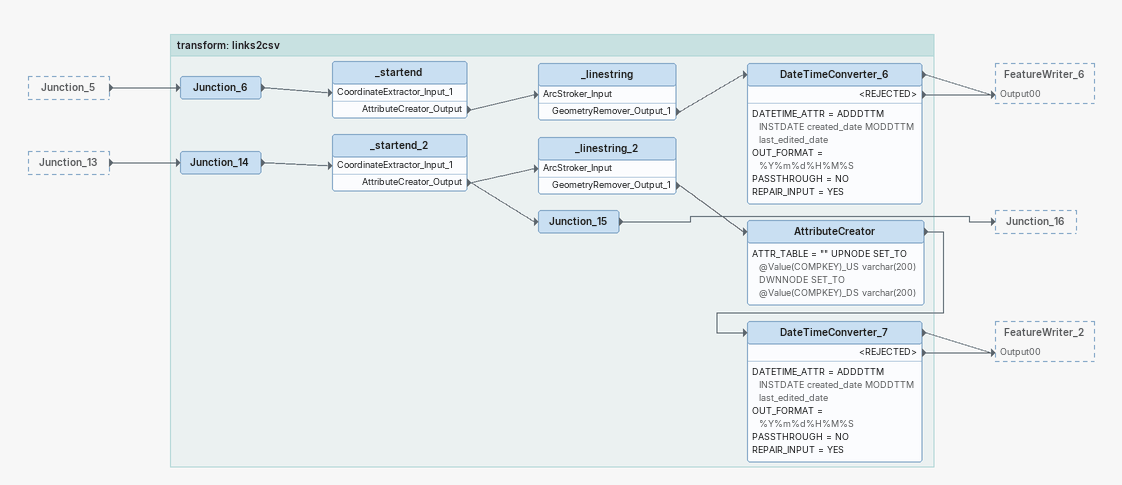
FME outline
Junction_5 [outside]
    -> Junction_6
Junction_13 [outside]
    -> Junction_14

Bookmark: transform: links2csv
Junction_14
    -> _startend_2 [CoordinateExtractor_Input_1]
_startend_2
    AttributeCreator_Output -> _linestring_2 [ArcStroker_Input]
    AttributeCreator_Output -> Junction_15
_linestring_2
    GeometryRemover_Output_1 -> AttributeCreator
AttributeCreator
    ATTR_TABLE = "" UPNODE SET_TO @Value(COMPKEY)_US varchar(200)  DWNNODE SET_TO @Value(COMPKEY)_DS varchar(200)
    -> DateTimeConverter_7
DateTimeConverter_7
    DATETIME_ATTR = ADDDTTM INSTDATE created_date MODDTTM last_edited_date
    OUT_FORMAT = %Y%m%d%H%M%S
    PASSTHROUGH = NO
    REPAIR_INPUT = YES
    -> FeatureWriter_2 [Output00]
    <REJECTED> -> FeatureWriter_2 [Output00]
Junction_15
    -> Junction_16
Junction_6
    -> _startend [CoordinateExtractor_Input_1]
_startend
    AttributeCreator_Output -> _linestring [ArcStroker_Input]
_linestring
    GeometryRemover_Output_1 -> DateTimeConverter_6
DateTimeConverter_6
    DATETIME_ATTR = ADDDTTM INSTDATE created_date MODDTTM last_edited_date
    OUT_FORMAT = %Y%m%d%H%M%S
    PASSTHROUGH = NO
    REPAIR_INPUT = YES
    -> FeatureWriter_6 [Output00]
    <REJECTED> -> FeatureWriter_6 [Output00]
